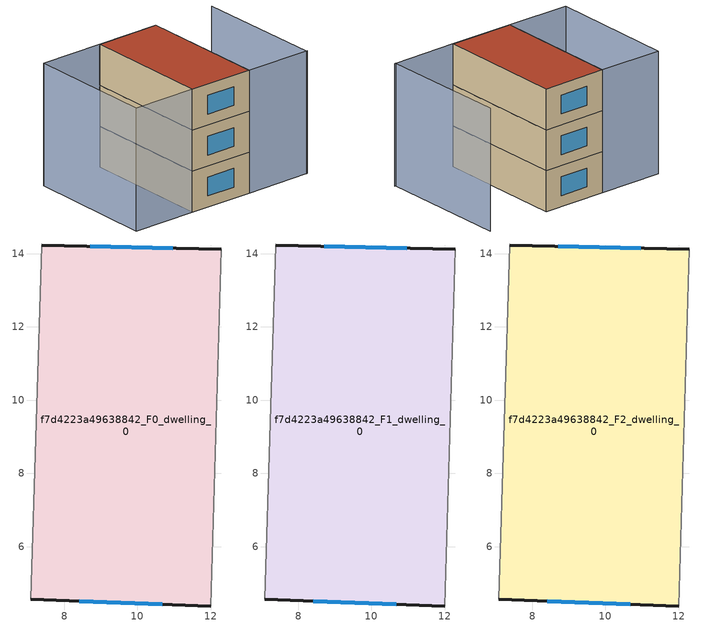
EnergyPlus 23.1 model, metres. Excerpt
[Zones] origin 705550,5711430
f7d4223a49638842_F0_dwelling_0
 floor ground (EU_floor_Construction): 12.29,14.12 12,4.38 7.08,4.56 7.38,14.24 z0
 wall outside (EU_wall_Construction): 12.29,14.12 7.38,14.24 / 7.08,4.56 12,4.38 z0:3
 wall adiabatic (EU_wall_Construction): 12,4.38 12.29,14.12 / 7.38,14.24 7.08,4.56 z0:3
 window (EU_Window_Construction): 10.96,14.15 8.71,14.2 / 8.41,4.51 10.67,4.43 z0.81:2.19
f7d4223a49638842_F1_dwelling_0
 floor to f7d4223a49638842_F0_dwelling_0 (EU_floor_Construction): 12.29,14.12 12,4.38 7.08,4.56 7.38,14.24 z3
 wall outside (EU_wall_Construction): 12.29,14.12 7.38,14.24 / 7.08,4.56 12,4.38 z3:6
 wall adiabatic (EU_wall_Construction): 12,4.38 12.29,14.12 / 7.38,14.24 7.08,4.56 z3:6
 window (EU_Window_Construction): 10.96,14.15 8.71,14.2 / 8.41,4.51 10.67,4.43 z3.81:5.19
f7d4223a49638842_F2_dwelling_0
 floor to f7d4223a49638842_F1_dwelling_0 (EU_floor_Construction): 12.29,14.12 12,4.38 7.08,4.56 7.38,14.24 z6
 wall outside (EU_wall_Construction): 12.29,14.12 7.38,14.24 / 7.08,4.56 12,4.38 z6:9
 wall adiabatic (EU_wall_Construction): 12,4.38 12.29,14.12 / 7.38,14.24 7.08,4.56 z6:9
 window (EU_Window_Construction): 10.96,14.15 8.71,14.2 / 8.41,4.51 10.67,4.43 z6.81:8.19
 roof outside (EU_roof_Construction): 12,4.38 12.29,14.12 7.38,14.24 7.08,4.56 z9
shading: 17.06,4.23 12,4.38 / 12,4.38 12.29,14.14 / 17,4.16 17.19,14 / 7.38,14.24 7.08,4.56 / 7.08,4.56 2.2,4.71 / 2.2,4.71 2.5,14.39 / 2.5,14.39 7.38,14.24 z0:9
[Building]
EU S2 Campaign: North Axis=0; Terrain=City; Solar Distribution=FullExterior
[Site:Location]
London: Latitude=51.5; Longitude=-0.5; Time Zone=0; Elevation=25
[SizingPeriod:WeatherFileDays]
AnnualSizingPeriod: Begin Month=1; Begin Day of Month=1; End Month=12; End Day of Month=31; Day of Week for Start Day=Monday; Use Weather File Daylight Saving Period=No; Use Weather File Rain and Snow Indicators=No
[MATERIAL]
EU_InternalMass_Material: Roughness=MediumRough; Thickness=0.1; Conductivity=1; Density=1800; Specific Heat=900; Thermal Absorptance=0.9; Solar Absorptance=0.7; Visible Absorptance=0.7
[MATERIAL:NOMASS] Roughness=MediumRough; Thermal Absorptance=0.9; Solar Absorptance=0.7; Visible Absorptance=0.7
Name | Thermal Resistance
EU_wall_NoMass | 0.727863
EU_roof_NoMass | 0.773354
EU_floor_NoMass | 1.79329
[WINDOWMATERIAL:SIMPLEGLAZINGSYSTEM]
EU_Window_SimpleGlazing: UFactor=2.58614; Solar Heat Gain Coefficient=0.76; Visible Transmittance=0.76
[CONSTRUCTION]
EU_wall_Construction: EU_wall_NoMass
EU_roof_Construction: EU_roof_NoMass
EU_floor_Construction: EU_floor_NoMass
EU_Window_Construction: EU_Window_SimpleGlazing
EU_InternalMass_Construction: EU_InternalMass_Material
[ZONE] Type=1; Multiplier=1; Ceiling Height=autocalculate; Floor Area=autocalculate; Part of Total Floor Area=Yes
Name | Volume
f7d4223a49638842_F0_dwelling_0 | 143.313
f7d4223a49638842_F1_dwelling_0; f7d4223a49638842_F2_dwelling_0 | 143.312
[INTERNALMASS] Construction=EU_InternalMass_Construction; Surface Area=47.7708
Name | Zone or ZoneList
f7d4223a49638842_F0_dwelling_0_EU_InternalMass | f7d4223a49638842_F0_dwelling_0
f7d4223a49638842_F1_dwelling_0_EU_InternalMass | f7d4223a49638842_F1_dwelling_0
f7d4223a49638842_F2_dwelling_0_EU_InternalMass | f7d4223a49638842_F2_dwelling_0
[OTHEREQUIPMENT] Fuel Type=Electricity; Design Level Calculation Method=Watts/Area; Power per Zone Floor Area=1; Fraction Latent=0; Fraction Radiant=0; Fraction Lost=0; Carbon Dioxide Generation Rate=0; EndUse Subcategory=EU_Step8_InternalGains
Name | Zone or ZoneList or Space or SpaceList | Schedule
EU_Step8_InternalGain_f7d4223a49638842_F0_dwelling_0_f000 | f7d4223a49638842_F0_dwelling_0 | EU_Step8_GainSchedule_f7d4223a49638842_F0_dwelling_0_f000
EU_Step8_InternalGain_f7d4223a49638842_F1_dwelling_0_f000 | f7d4223a49638842_F1_dwelling_0 | EU_Step8_GainSchedule_f7d4223a49638842_F1_dwelling_0_f000
EU_Step8_InternalGain_f7d4223a49638842_F2_dwelling_0_f000 | f7d4223a49638842_F2_dwelling_0 | EU_Step8_GainSchedule_f7d4223a49638842_F2_dwelling_0_f000
[ZONEVENTILATION:DESIGNFLOWRATE] Schedule=EU_AlwaysOn; Design Flow Rate Calculation Method=AirChanges/Hour; Air Changes per Hour=0.484901; Ventilation Type=Natural; Fan Pressure Rise=0; Fan Total Efficiency=1; Constant Term Coefficient=1; Temperature Term Coefficient=0; Velocity Term Coefficient=0; Velocity Squared Term Coefficient=0; Minimum Indoor Temperature=-100; Maximum Indoor Temperature=100; Delta Temperature=-100; Minimum Outdoor Temperature=-100; Maximum Outdoor Temperature=100; Maximum Wind Speed=40
Name | Zone or ZoneList or Space or SpaceList
EU_ConstantAir_f7d4223a49638842_F0_dwelling_0 | f7d4223a49638842_F0_dwelling_0
EU_ConstantAir_f7d4223a49638842_F1_dwelling_0 | f7d4223a49638842_F1_dwelling_0
EU_ConstantAir_f7d4223a49638842_F2_dwelling_0 | f7d4223a49638842_F2_dwelling_0
[HVACTEMPLATE:THERMOSTAT] Constant Heating Setpoint=20; Constant Cooling Setpoint=50
EU_HeatOnly_f7d4223a49638842_F0_dwelling_0; EU_HeatOnly_f7d4223a49638842_F1_dwelling_0; EU_HeatOnly_f7d4223a49638842_F2_dwelling_0
[HVACTEMPLATE:ZONE:IDEALLOADSAIRSYSTEM] System Availability Schedule=EU_AlwaysOn; Maximum Heating Supply Air Temperature=50; Minimum Cooling Supply Air Temperature=13; Maximum Heating Supply Air Humidity Ratio=0.0156; Minimum Cooling Supply Air Humidity Ratio=0.0077; Heating Limit=NoLimit; Cooling Limit=NoLimit; Heating Availability Schedule=EU_AlwaysOn; Cooling Availability Schedule=EU_CoolingOff; Dehumidification Control Type=ConstantSensibleHeatRatio; Cooling Sensible Heat Ratio=0.7; Dehumidification Setpoint=60; Humidification Control Type=None; Humidification Setpoint=30; Outdoor Air Method=None; Outdoor Air Flow Rate per Person=0.00944; Outdoor Air Flow Rate per Zone Floor Area=0; Outdoor Air Flow Rate per Zone=0; Demand Controlled Ventilation Type=None; Outdoor Air Economizer Type=NoEconomizer; Heat Recovery Type=None; Sensible Heat Recovery Effectiveness=0.7; Latent Heat Recovery Effectiveness=0.65
Name | Template Thermostat
f7d4223a49638842_F0_dwelling_0 | EU_HeatOnly_f7d4223a49638842_F0_dwelling_0
f7d4223a49638842_F1_dwelling_0 | EU_HeatOnly_f7d4223a49638842_F1_dwelling_0
f7d4223a49638842_F2_dwelling_0 | EU_HeatOnly_f7d4223a49638842_F2_dwelling_0
[SIZING:ZONE] Zone Cooling Design Supply Air Temperature Input Method=SupplyAirTemperature; Zone Cooling Design Supply Air Temperature=13; Zone Heating Design Supply Air Temperature Input Method=SupplyAirTemperature; Zone Heating Design Supply Air Temperature=50; Zone Cooling Design Supply Air Humidity Ratio=0.008; Zone Heating Design Supply Air Humidity Ratio=0.008; Cooling Design Air Flow Method=DesignDay; Cooling Design Air Flow Rate=0; Cooling Minimum Air Flow per Zone Floor Area=0.000762; Cooling Minimum Air Flow=0; Cooling Minimum Air Flow Fraction=0.2; Heating Design Air Flow Method=DesignDay; Heating Design Air Flow Rate=0; Heating Maximum Air Flow per Zone Floor Area=0.002032; Heating Maximum Air Flow=0.141576; Heating Maximum Air Flow Fraction=0.3; Account for Dedicated Outdoor Air System=No; Dedicated Outdoor Air System Control Strategy=NeutralSupplyAir; Dedicated Outdoor Air Low Setpoint Temperature for Design=autosize; Dedicated Outdoor Air High Setpoint Temperature for Design=autosize; Zone Load Sizing Method=Sensible Load Only No Latent Load; Zone Latent Cooling Design Supply Air Humidity Ratio Input Method=HumidityRatioDifference; Zone Cooling Design Supply Air Humidity Ratio Difference=0.005; Zone Latent Heating Design Supply Air Humidity Ratio Input Method=HumidityRatioDifference; Zone Humidification Design Supply Air Humidity Ratio Difference=0.005
f7d4223a49638842_F0_dwelling_0; f7d4223a49638842_F1_dwelling_0; f7d4223a49638842_F2_dwelling_0
[SCHEDULE:CONSTANT]
Name | Hourly Value
EU_AlwaysOn | 1
EU_CoolingOff | 0
[SCHEDULE:FILE] Column Number=1; Rows to Skip at Top=0; Number of Hours of Data=8760; Column Separator=Comma; Interpolate to Timestep=No; Minutes per Item=60; Adjust Schedule for Daylight Savings=Yes
Name | File
EU_Step8_GainSchedule_f7d4223a49638842_F0_dwelling_0_f000 | ../../schedules/f7d4223a49638842/f7d4223a49638842_F0_dwelling_0_f000_gain.csv
EU_Step8_GainSchedule_f7d4223a49638842_F1_dwelling_0_f000 | ../../schedules/f7d4223a49638842/f7d4223a49638842_F1_dwelling_0_f000_gain.csv
EU_Step8_GainSchedule_f7d4223a49638842_F2_dwelling_0_f000 | ../../schedules/f7d4223a49638842/f7d4223a49638842_F2_dwelling_0_f000_gain.csv
